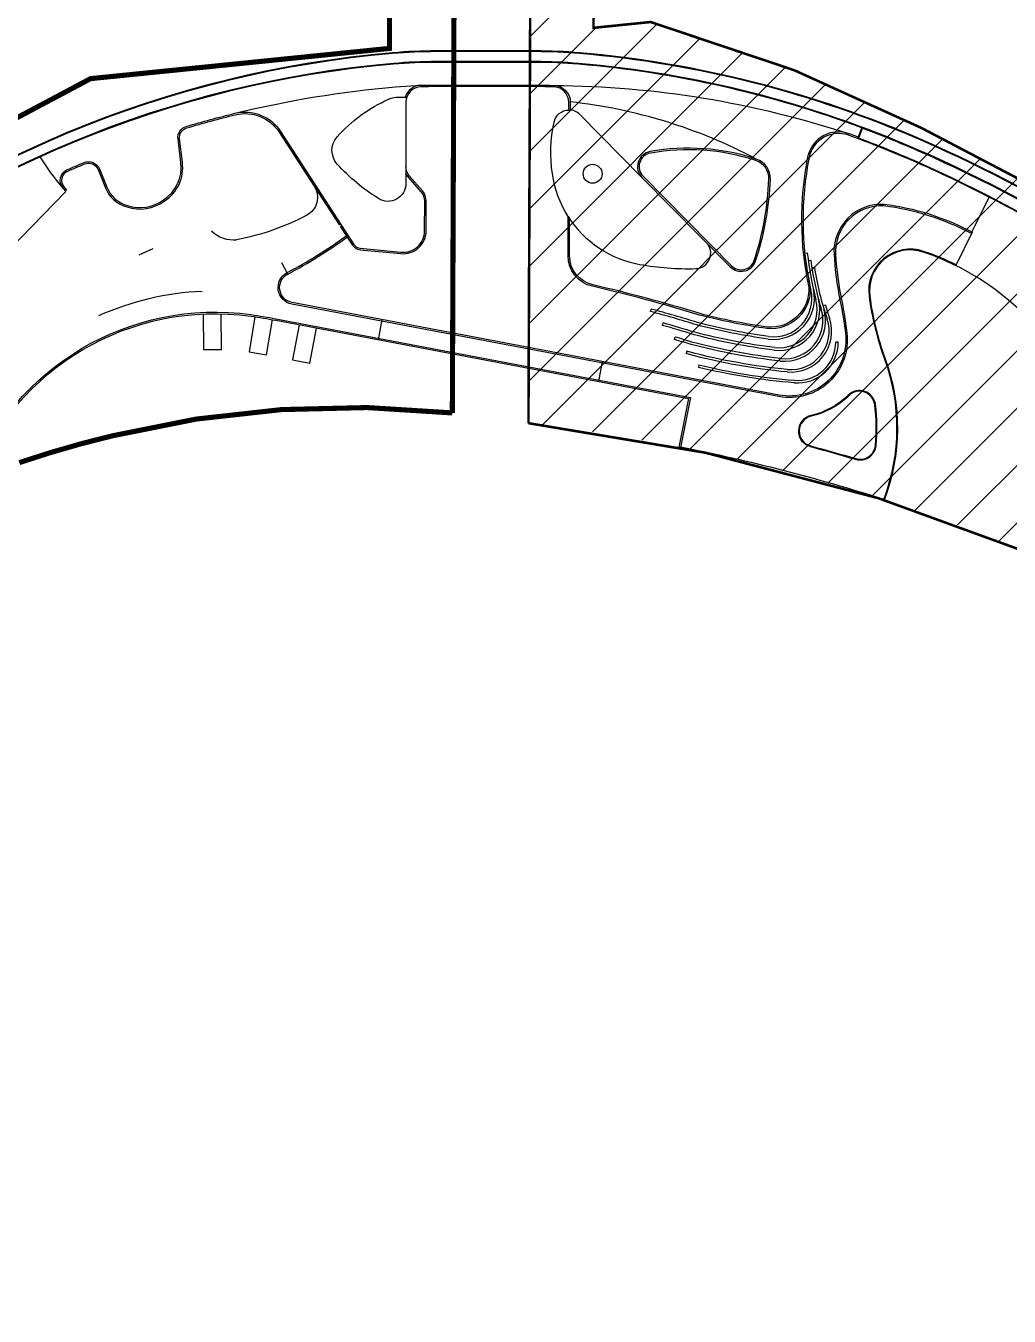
# Model space of a CAD drawing. Extents: x 216 to 1057, y -885 to -291.
# Drawn here: x 1010.6 to 1015.8, y -657.6 to -650.77 of the extents above; entities that cross this region are included whole.
import ezdxf

# ---------------------------------------------------------------- set-up
doc = ezdxf.new("R2010")
doc.units = 0
doc.header["$LTSCALE"] = 1000
doc.header["$MEASUREMENT"] = 0
doc.linetypes.add('ACAD_ISO05W100', pattern=[34, 24, -3, 0.5, -3, 0.5, -3])
doc.layers.get('0').update_dxf_attribs({"linetype": 'CONTINUOUS'})

# ---------------------------------------------------------------- blocks, each defined once
blk = doc.blocks.new('索引图')
h = blk.add_hatch()
h.set_pattern_fill('ANSI31', color=251, scale=5000)
h.set_pattern_definition([(45, (-343244937.3183714, -671142701.8827525), (-5612.66007566822, 5612.660075668221), [])])
edge = h.paths.add_edge_path()
edge.add_arc((1049818.492525518, 988927.8444814682), 11268.47745668729, -106.46898487249467, 20.869026845496478, ccw=False)
edge.add_arc((1034227.327120602, 934348.5360987186), 45494.65063801684, 74.18782831914484, 102.2662090585989)
edge.add_arc((1017308.748115778, 1010607.618821263), 32619.61583907291, 205.5192727609332, 282.8472438422083, ccw=False)
edge.add_arc((970318.7934205532, 989329.7682939768), 18981.44955705814, 22.37249009623707, 59.89109240701482)
edge.add_arc((973851.0683149099, 994213.2476414442), 12999.06104715039, 62.5626908488738, 86.5706189984306)
edge.add_arc((973685.6018460989, 1016437.213779211), 9296.140183171272, 192.5453006417377, 275.8223905356724, ccw=False)
edge.add_arc((954628.9266605377, 1011800.403809547), 10319.96742728737, 14.69315915671661, 56.21285448726997)
edge.add_arc((963307.8783435822, 1025471.954512715), 5881.954347866851, 141.4984705032354, 240.0118543902008, ccw=False)
edge.add_arc((720898.7439210415, 728863.1606520414), 383032.7174504229, 51.62174755896319, 83.16275166104701)
edge.add_line((766498.588312149, 1109171.873185635), (767320.7709230781, 1304087.82815671))
edge.add_line((767320.7709230781, 1304087.82815671), (779879.0813863873, 1304211.404694676))
edge.add_line((779879.0813863873, 1304211.404694676), (779852.6816285849, 1299210.117247462))
edge.add_line((779852.6816285849, 1299210.117247462), (779258.6816285849, 1186680.117247462))
edge.add_line((779258.6816285849, 1186680.117247462), (790471.6816285849, 1187820.117247462))
edge.add_line((790471.6816285849, 1187820.117247462), (818624.6816287041, 1178369.117247462))
edge.add_arc((630802.8489080667, 731309.7587780952), 484911.4463915871, 57.49718364309342, 67.21139541464618, ccw=False)
edge.add_arc((739827.6275250316, 870075.2217220068), 309786.1233966591, 45.5445608235284, 60.713962391380505, ccw=False)
edge.add_line((956787.6816287041, 1091199.117247701), (971748.6816285849, 1075142.117247462))
edge.add_line((971748.6816285849, 1075142.117247462), (1009430.686487854, 1110284.626204967))
edge.add_arc((1197522.213606536, 1278278.664226651), 252191.2357411913, 221.769650180882, 244.6600584270022)
edge.add_line((1089587.389427602, 1050352.156083941), (1090780.86523217, 1053000.297339678))
edge.add_arc((1197268.770765543, 1277806.618627787), 248751.9972100266, 244.6536781972822, 265.7263997386773)
edge.add_arc((1201333.314876676, 1357659.494674325), 328691.2112409968, 266.0571351428887, 271.4097181925721)
edge.add_line((1209419.691130519, 1029067.767958403), (1238585.251038492, 1029378.617993832))
edge.add_line((1238585.251038492, 1029378.617993832), (1238561.991430461, 1031551.957717061))
edge.add_arc((1239356.309545994, 1019474.848311663), 12103.20258686207, 8.016353120808219, 93.76295523009452, ccw=False)
edge.add_line((1251341.243343234, 1021162.709305406), (1253081.713863254, 1010715.869194388))
edge.add_line((1253081.713863254, 1010715.869194388), (1248614.709583282, 1009971.654754519))
edge.add_line((1248614.709583282, 1009971.654754519), (1252120.73588258, 988777.8845130205))
edge.add_arc((1102683.831081092, 173834.3783015013), 828531.4157187846, 79.60906109770198, 83.66670353903916)
edge.add_arc((1180181.417539537, 872078.2570126057), 126000.0000052878, 83.66670353939249, 93.82950307372903)
edge.add_arc((1113126.581506252, 1873836.535728216), 878000.0000000453, 270.229189137843, 273.8295030740768, ccw=False)
edge.add_arc((1115786.644278288, 1208841.85583353), 212999.9998329859, 265.8623730915656, 270.2291891386719, ccw=False)
edge.add_arc((1086014.482421875, 797288.8268874884), 199628.4980392108, 85.86237309329262, 93.15798984370933)
edge.add_arc((1077220.641407013, 956674.9170763493), 40000.00000241262, 93.15798984428041, 114.9497272338299)
at = {"color": 251}
for p, q in [((702712.2409939766, 1130588.757874608), (702788.0544998646, 1123589.16843605)), ((706287.849219203, 1123627.075188994), (706212.0357133746, 1130626.664627433)), ((712842.6849271059, 1130041.023133516), (711697.3931364417, 1123135.351065278)), ((715150.2291705012, 1122562.705169916), (716295.5209610462, 1129468.377238274)), ((721499.9519209862, 1128485.525144339), (720195.0091432929, 1121608.234664321)), ((723633.654383421, 1120955.763275504), (724938.5971609354, 1127833.053755522)), ((702788.0544998646, 1123589.16843605), (706287.849219203, 1123627.075188994)), ((711697.3931364417, 1123135.351065278), (715150.2291705012, 1122562.705169916)), ((720195.0091432929, 1121608.234664321), (723633.654383421, 1120955.763275504))]:
    blk.add_line(p, q, dxfattribs=at)
at = {"color": 1, "linetype": 'ACAD_ISO05W100', "ltscale": 0.03, "const_width": 1000}
for points in [[(666647.1378279924, 1101442.404435515, -0.02396594373874133), (684941.9293399453, 1106707.110543728, -0.0867434143769297), (751570.6600334048, 1111186.669997931), (752364.5898650885, 1303940.656044602)], [(739851.6816285849, 1298772.117247462), (739231.6816285849, 1182643.117247462), (680620.6816285849, 1176719.117247462), (654385.6816287041, 1162776.117247462), (629705.6816285849, 1146261.117247462), (605267.6816285849, 1120015.117247701), (535857.8083173633, 1160401.227604389, -0.01420026844801784), (523665.8598669171, 1131350.187376857, -0.002590491861126297), (521378.2423542142, 1126248.940049648)]]:
    blk.add_lwpolyline(points, format="xyb", dxfattribs=at)
at = {"color": 251, "linetype": 'ACAD_ISO05W100', "ltscale": 0.03, "const_width": 500}
blk.add_lwpolyline([(958704.7106399536, 1029133.680068016, 0.1384991015181123), (766498.588312149, 1109171.873185635), (767320.7709230781, 1304087.82815671), (779879.0813863873, 1304211.404694676), (779852.6816285849, 1299210.117247462), (779258.6816285849, 1186680.117247462), (790471.6816285849, 1187820.117247462), (818624.6816287041, 1178369.117247462, -0.04241164678830221), (891365.6816285849, 1140267.117247462)], format="xyb", dxfattribs=at)
at = {"color": 251}
for points in [[(1016375.437951028, 1102824.904461861), (969741.8851175308, 1057710.662218809, -0.4818206991470801), (964855.8170170784, 1058345.266430855, 0.1548283177842877), (843803.0204826593, 1164503.387272835, 0.08187367446735877), (776512.0391656756, 1181638.096227646, 0.001680698963398093), (776512.0391656756, 1181638.096227646, 0.02149187837066414), (767940.0684645176, 1182006.721999526), (748435.2938690186, 1182006.721999526, 0.02149187836614636), (739863.3231696486, 1181638.096227765, 0.001894232401151912), (739863.3231696486, 1181638.096227765, 0.1552603314565006), (620340.7390226722, 1131945.809722424), (588410.9002167583, 1104938.147261381), (577823.794598937, 1095983.107534766, 0.04955000715648913), (557439.2964587808, 1074948.390152216, 0.1257098452073868), (527497.0370032787, 1008002.628129005, -0.01090929499231327), (526620.2816479802, 1003499.278469563, -0.1409582853814632), (499048.0317943096, 952322.1125030518)], [(964984.1916236877, 1058422.854834437, 0.1548283177843614), (843863.185864985, 1164640.792246461, 0.0818736744683206), (776524.9164376259, 1181787.542458296, 0.001680698963452961), (776524.9164376259, 1181787.542458296, -0.004557581003201547), (776524.9164376259, 1181787.542458296, 0.02149187837061885), (767940.0684645176, 1182156.721999526), (748435.2938690186, 1182156.721999526, 0.02149187836613362), (739850.4458976984, 1181787.542458415, 0.01778836175043757), (739850.4458976984, 1181787.542458415, 0.001894232401165596), (739850.4458976984, 1181787.542458415, 0.1552603314582509), (620243.868367672, 1132060.335161448)], [(831998.9547507167, 1167018.3236202, 0.06780427196497969), (776331.7573578954, 1179545.84899807, 0.001680698963460794), (776331.7573578954, 1179545.84899807, 0.02149187837071562), (767940.0684645176, 1179906.721999526), (748435.2938690186, 1179906.721999526, 0.02149187836608933), (740043.6049770713, 1179545.84899807, 0.001894232401170337), (740043.6049770713, 1179545.84899807, 0.1552603314535122), (621696.92819345, 1130342.45357585), (579179.9837697148, 1094379.751388073, 0.1196672096917716), (538545.7384477854, 1038709.450713038, 0.05551946195355065), (529566.5990460515, 1007646.379688978, -0.01298191219247465), (528479.8439725637, 1002185.157346606, -0.172937511530178), (489918.1182112694, 941339.8747204542, 0.02236631772471928), (481476.5572787523, 934111.1465265751)], [(988777.5201740861, 1028738.504468799, -0.1025609221818195), (967325.8593652844, 1050241.750565052, 0.1627953229228013), (843020.8705124259, 1162717.122616053), (843020.8705124259, 1162717.122616053, 0.0818736744678393), (776344.6346299052, 1179695.29522872, 0.001680698963445967), (776344.6346299052, 1179695.29522872, 0.02149187837067108), (767940.0684645176, 1180056.721999526), (748435.2938690186, 1180056.721999526, 0.02149187836607641), (740030.727705121, 1179695.29522872, 0.001894232401185317), (740030.727705121, 1179695.29522872, 0.1552603314550773), (621600.0575383902, 1130456.979014874), (579083.113114655, 1094494.276827097, 0.1196672096917234), (538407.1345726252, 1038766.800218582)], [(708933.9537170529, 1169928.04533112, -0.03862149629504096), (740425.6307117939, 1175112.277487636, -0.001894232401144963), (740425.6307117939, 1175112.277487636, -0.02149187836609182), (748435.2938690186, 1175456.721999526), (767940.0684645772, 1175456.721999526, -0.009647144924587752), (771539.3778922558, 1175387.269416451, -0.4029562131909866), (774712.0711280107, 1172089.725938559), (774712.0711280107, 1170558.553086519)], [(745373.6703294516, 1175406.475142956, 0.3187609015078998), (742332.9406790137, 1173095.005597115)], [(774262.0711280107, 1149721.56493628, -0.1066458899100289), (771196.6256434321, 1158031.716497421, -0.08626684863232212), (771513.2404737473, 1168175.63102293, -0.3521510697542806), (774412.0711280107, 1170569.636481524), (774412.0711280107, 1172089.725938678, 0.4029562131846882), (771527.8045500517, 1175087.492736697, 0.009647144924849619), (767940.0684645772, 1175156.721999526), (748435.2938690186, 1175156.721999526, 0.008205364403002813), (745383.5147781372, 1175106.636708379, 0.4041068049424975), (742481.9641724825, 1172113.67871809), (742459.236227572, 1159548.389056325)], [(771539.3778922558, 1175387.269416451, -0.07813356923562421), (829379.7462107539, 1165902.618775487)], [(742459.236227572, 1159548.389056325), (742453.0878456831, 1156149.216778636, -0.5886863181062201), (737096.1699370146, 1153188.758651853, -0.06878993982180934), (729007.5728846192, 1159954.980672002, -0.3817779420290081), (728968.0080797672, 1165286.209494233, -0.1092633593769486), (739078.5693152547, 1172675.867219567, -0.1041997769106563), (741096.65877074, 1173097.24177134), (742625.0941776633, 1173094.477152824)], [(811187.9359396696, 1160952.91593802, 0.0956132890701293), (774712.0711280107, 1172146.175436854, 4.343179759144792)], [(675762.4608976841, 1154620.318204403, -0.003142837705574708), (675193.6033811569, 1155301.413669944, -0.4992359377123367), (676055.0893361568, 1158875.681728721, -0.004321849986849822), (679350.0476401448, 1160267.086063504, -0.4156718710826949), (682357.2622674108, 1159006.407510042), (683804.9397845864, 1155443.5497123, 0.2328331842336912), (687851.1996619105, 1151842.906934023, 0.2450680383314308), (694892.910006702, 1152962.250962257, 0.2967216732462499), (698324.1300727129, 1160276.876260042), (697771.1962839365, 1164868.71037066, -0.3657474949733253), (699401.2014319897, 1167348.889835954, -0.01193439095422662), (708933.9537170529, 1169928.04533112, -0.319059871181997), (717871.678793788, 1166385.780434489), (717871.678793788, 1166385.780434489), (732253.3092421293, 1144230.387199759, 0.229212236880612), (733520.0814278126, 1143463.456775188), (741500.4436784387, 1142713.05141139, 0.4444640324359971), (746136.3461589217, 1146882.772292852), (746146.9118414521, 1152724.149852753, 0.1820377447935721), (745479.5393295288, 1154506.234571695), (742974.9142364264, 1157370.828122616, -0.07276915370314252), (742456.7495592833, 1158173.618597865, -0.07276915370314252)], [(675991.501329422, 1154814.071864009, -0.003142837705559221), (675425.0613877177, 1155492.272757292, -0.4992359377131692), (676174.1796094179, 1158600.331938863, -0.004321849986941578), (679464.3603035808, 1159989.718770981, -0.4156718710875625), (682079.3295449018, 1158893.476550102), (683527.0070622563, 1155330.618751764, 0.2325027171494577), (687763.5017210245, 1151555.903324485, 0.2443932564393338), (695061.6500918269, 1152713.904133201, 0.2961833339605588), (698621.6510464549, 1160315.46081984), (698069.0446259975, 1164904.576303124, -0.3657474949804823), (699486.4404069185, 1167061.254099131, -0.01193439095421591), (709005.3704317212, 1169636.669881105, -0.3190598711829549), (717620.0452045202, 1166222.438655496), (724492.1072853208, 1155635.79231751, -0.4405171383736708), (723008.1800304651, 1149922.5573982, -0.07606258043684798), (709263.8612186313, 1145138.431779742)], [(788753.5842289925, 1157359.891433716), (776585.7639659047, 1169678.143083215, 0.203925483116189), (774412.0711280107, 1170569.636481524)], [(831178.6655343771, 1165242.959426045, 0.002287563835126299), (829379.7462107539, 1165902.618775487, 0.458677968233478), (821258.4226557612, 1161325.734876871, 0.1034985827370573), (821482.2143955231, 1135772.823319316, -0.4517536931920518), (813368.7362898588, 1128016.464434505, -0.03018933418347135), (800148.4627068043, 1130656.579553366, 0.01756831199305344), (779097.6597477794, 1136296.089805722, -0.3492920175042518), (774562.0711280704, 1141996.512835979), (774562.0711280107, 1149262.604976296)], [(1075059.231250346, 1000971.140857577), (1074723.299150646, 1001319.202730536, 0.2387013070875845), (1058383.217026472, 1006998.311952353, -0.1982477349039462), (985370.0606487393, 1026209.173926473, -0.1027349101753227), (965360.9101102352, 1049145.600318074), (965360.9101102352, 1049145.600318074, 0.1627871553805987), (842118.3897792697, 1160656.048011303, 0.01398994801638146), (831266.9532885551, 1165050.030932665), (831998.9547506571, 1167018.323620081, -0.013991729021792), (842960.7051302195, 1162579.717642426, -0.1628002207185335), (967197.6073000431, 1050163.796479464, 0.1024376624318129), (988660.2800855637, 1028636.113204479)], [(853479.7736977935, 1146619.832071424), (856863.3548945189, 1153475.644230723, 0.01565632670850513), (842058.2237455845, 1160518.643322945, 0.01645729067245246), (829277.751847744, 1165620.489106894, 0.4586779682246687), (821552.5904157162, 1161266.867832065, 0.1036041739638313), (821780.847098589, 1135811.487257242, -0.4530775792342029), (813335.3563495278, 1127718.231098056, -0.03021950179988431), (800066.3475785851, 1130367.975916624, 0.01757307815778928), (779030.2540342808, 1136003.760419965, -0.3492920175031553), (774262.07112813, 1141996.512835979), (774262.0711280107, 1149721.56493628)], [(675193.6033811569, 1155301.413669944, -0.03621145618084846), (670731.9986024499, 1161382.778467774, -116.0643604382731)], [(790362.8651719093, 1162421.839246392, 0.6042431739687939), (788753.5842289925, 1157359.891433716), (806076.5998659134, 1139822.71046555, 0.5603065583569512), (811059.1361601949, 1140988.821513772, 0.07088702555450559), (813939.3482651114, 1157006.43735218, 0.3342822343269831), (811187.9359396696, 1160952.91593802, 0.1237946897935426), (790362.8652055264, 1162421.839057326)], [(730959.4380710125, 1145672.648060083), (732001.6756513715, 1144067.04542315, 0.2292122368998301), (733491.9958716631, 1143164.774332523), (741470.8582558036, 1142414.510003448, 0.4443602919696683), (746436.3456681371, 1146882.229664087), (746446.9113507271, 1152723.607223988, 0.1820377447866936), (745705.3863374591, 1154703.701351166), (743200.7612408996, 1157568.294906139, -0.1820377467649798), (742459.236227572, 1159548.389056325)], [(853361.7729770541, 1146342.819782972, 0.09152542898361772), (836223.4001863003, 1151754.182515383, 0.4477595426117191), (826724.7797498107, 1142254.271195889, 0.03186690395809572), (827696.060374856, 1134372.543558836, -0.0210354373454827), (828948.8983616829, 1126888.062170029, -0.5086274391994937), (815628.8159765005, 1114390.903512359), (720089.4367770553, 1132519.183711171, -0.7100504939264624), (719168.1298912168, 1138681.8117944, 0.03639895744864072), (730795.8578290343, 1145924.649017215, 0.03639895744864072)], [(853502.5321676135, 1146607.747792602, 0.09157607097218623), (836250.4165921211, 1152053.12833488, 0.4481015014267047), (826425.2906181812, 1142236.776344061, 0.0005502399351196229), (826425.3096910119, 1142236.446751595, 0.03187920851532539), (827401.8522554636, 1134313.788739443, -0.02104445435047343), (828651.1939888597, 1126851.020215631, -0.5086274391990325), (815684.742107749, 1114685.644530654), (720145.3629073501, 1132813.924729586, -0.7100504939227688), (719307.8111929297, 1138416.313896179, 0.03635593763204837), (730959.4380710125, 1145672.648060083, 0.03635593763204837)], [(892296.747281313, 1131505.1386621, 0.03986716890733907), (856863.3548945189, 1153475.644230723, 0.03963515513866551)], [(774262.0711280107, 1149721.56493628, 0.2104371842566932), (788326.6435248852, 1140302.679983377, 0.05001871632195424), (799316.2545951009, 1139473.418231845, 0.6571042413451419), (801376.6600868106, 1144580.755841374)], [(704370.0629697442, 1146909.548971891, 0.2275904715175628), (709263.8612186313, 1145138.431779742, 549737308171.7624)], [(850366.516114831, 1140214.705414653, 0.03328988174583186), (843986.9899160862, 1142860.147218108, 0.5561057357462733), (833294.4335246086, 1134062.154182553, 0.05414525457036542), (836321.5451861024, 1121741.640719175, -0.1792486052075), (836167.290034771, 1094297.364346027, -0.1792486052075)], [(879090.5398465991, 1094873.087218523, 0.3151643716432308), (843938.8748515844, 1142718.073502779, 0.5561057357462769), (833443.1139763594, 1134082.00671947, 0.05414525457035703), (836462.4968422651, 1121792.949886203, -0.1801729313998131), (836257.3352143764, 1094111.648742318)], [(682233.5256716013, 1130259.818060756, -0.09453685541299431), (702510.9692954421, 1135084.25473547, -3.665493099875279)], [(656987.6825230718, 1097872.146585226, -0.3492822944152263), (712098.1528746486, 1130450.634643197, -0.01233378895694083), (716980.2553691268, 1129648.475203872), (798273.0959692001, 1114223.431644201), (796308.4009327292, 1104399.49213922)], [(813532.3406190276, 1125673.303256869, -0.03134604733642429), (799518.6621707678, 1128444.026029229, 0.007688998425095604), (790422.1102624536, 1131076.086494565, 0.007688998425095604)], [(813598.410063386, 1126168.918862462, -0.03132450195837334), (799655.6252295375, 1128925.001187921, 0.007681047255756023), (790553.6811621785, 1131558.465078592)], [(824735.8437339067, 1132305.16131258, 0.01113461512405908), (825540.0829711556, 1129753.0567348, 0.009674876044083668)], [(657367.3613660336, 1098023.32320261, -0.3477645314083284), (712056.8292555809, 1130153.494342089, -0.01233378895701435), (716924.3292500973, 1129353.734183311), (716924.3292500973, 1129353.734183311), (797919.5055624843, 1113985.171422839), (796014.2261952758, 1104458.324305892)], [(814672.5259230733, 1123512.327797532, -0.0344844698125855), (798970.5246955156, 1126520.209282517, 0.005270699454458727), (792784.2488848567, 1128343.515435219, 0.005270699454458727)], [(814732.5438275337, 1124008.712578893, -0.03446340804625684), (799107.5997239947, 1127001.151454091, 0.005262739951618331), (792920.5407271385, 1128824.581474066, 0.005262739951618331)], [(815949.8682929277, 1121856.180100441, -0.0376710858883026), (798559.1267766356, 1125077.433472276, 0.002808326274806156), (795283.9559255838, 1126060.634848237, 0.002808326274806156)], [(815896.0498944521, 1121359.084958673, -0.03769168907411393), (798421.9397628903, 1124596.524237752, 0.002816313574544785), (795142.864372313, 1125580.954571366, 0.002816313574544785)], [(817253.4188153148, 1119713.16849196, -0.0409505680933384), (798010.2132202387, 1123153.845224619, 0.0003987673921206281), (797548.8999370337, 1123294.822107077, 0.0003987673921206281)], [(817205.9531119466, 1119215.426584005, -0.04097073214228116), (797872.9160268307, 1122672.968399525, 0.0004067670405416811), (797403.1286699176, 1122816.543129086, 0.0004067670405416811)], [(818605.4805984497, 1117083.368920922, -0.0390348948531848), (799822.0805787444, 1120115.203668118)], [(796337.7939857244, 1104546.46435082, -0.02685186738394874), (836167.290034771, 1094297.364346027)]]:
    blk.add_lwpolyline(points, format="xyb", dxfattribs=at)
for points in [[(831074.0939245224, 1164961.77483058), (831858.3810058832, 1167070.659316421)], [(662457.2542713284, 1140942.288855553), (675759.7809057832, 1154623.486470103)], [(724492.1072853208, 1155635.79231751), (729432.6283376813, 1148024.750671029)], [(729596.2217659354, 1147772.72939992), (730959.4380710125, 1145672.648060083)], [(853499.4055176377, 1146609.362277389), (850300.5216376781, 1140080.001637459)], [(692839.9392846227, 1143365.743857503), (690115.3488378525, 1142096.458492517)], [(820693.4710575342, 1142520.713089228), (821190.669397831, 1142573.569597721)], [(821367.3918229938, 1141084.016247034), (821863.1554117203, 1141148.965952158)], [(719307.8111929297, 1138416.313896179), (718143.800299406, 1140628.796468139)], [(822076.2503328919, 1139664.179585457), (822570.2697128654, 1139741.282453299)], [(790422.0919070244, 1131076.091586351), (790553.681183815, 1131558.465157986)], [(824735.8437339067, 1132305.16131258), (824255.7339416742, 1132165.538293242)], [(737752.0426846743, 1129473.114807844), (737006.3613781333, 1125543.236013055)], [(792784.2285420299, 1128343.521288395), (792920.540750742, 1128824.581557274)], [(795142.8643664122, 1125580.95455122), (795283.9559213519, 1126060.634834051)], [(797548.899940908, 1123294.822119713), (797403.12868613, 1122816.543182254)], [(827260.805767715, 1125056.483050466), (826760.8057673573, 1125056.483050466)], [(780980.7257020473, 1121270.617347956), (780235.0443955064, 1117340.738553166)], [(799935.430142343, 1120602.208781004), (799822.0805787444, 1120115.203668118)]]:
    blk.add_lwpolyline(points, dxfattribs=at)
for points in [[(790415.3683277965, 1162126.469277382, 0.604243173996931), (788967.0154793262, 1157570.716246009), (806290.0311160684, 1140033.535277724, 0.5603065583440331), (810774.313798964, 1141083.035220742, 0.07088702555444139), (813639.5467330813, 1157017.347960591, 0.334282234334034), (811094.4903320074, 1160667.840652585, 0.1237946897935458)], [(829212.9206382632, 1114670.374659061, -0.1424344274239883), (821929.5201535821, 1110706.093374014, 0.7856759976651324), (821786.1653561592, 1104586.707216024, -0.005928103274648716), (830666.1766575575, 1102089.051979303, 0.4710286287025816), (834690.4530174136, 1104809.05482316, 0.056506517289627), (834554.9324198365, 1112841.7380445, 0.6208535009771092)], [(829318.5632541776, 1114563.886924028, -0.1424344274222888), (821961.593067646, 1110559.562393785, 0.7856759976885308), (821825.0646891594, 1104731.575576663, -0.005928103274619325), (830708.4998714328, 1102232.95731473, 0.471028628701412), (834541.1440237164, 1104823.436213613, 0.0565065172895915), (834406.1935223341, 1112822.328243494, 0.620853500971639)]]:
    blk.add_lwpolyline(points, format="xyb", close=True, dxfattribs=at)
blk.add_circle((779090.0028890371, 1158070.486656547), 1850, dxfattribs=at)
for centre, radius, start, end in [((882431.9997575283, 1149084.055724382), 62086.41874493042, 186.0682476189236, 192.8541588426302), ((882431.9997404218, 1149084.055721641), 61586.4187276794, 186.0682476189236, 194.7843359784375), ((882431.9997873902, 1149084.055728912), 61086.41877512046, 187.4637779216052, 196.7544474301799), ((882431.9997681379, 1149084.055725932), 60586.41875564478, 188.8707311225822, 198.7669752086252), ((814589.4516928792, 1133603.153107285), 7999.999999933431, 262.4067941862893, 12.8541588426302), ((814589.4517349601, 1133603.152922988), 7500.000000048444, 262.406790801141, 12.8541588426302), ((815632.8121692538, 1131454.484187365), 8000.000000049307, 263.1058333848814, 14.78433597843753), ((815632.8121287227, 1131454.484341621), 7499.999999886754, 263.1058333848814, 14.78433597843753), ((816757.1442120075, 1129312.606982589), 7999.99999994225, 263.820894503079, 16.75444743017984), ((816757.1442026496, 1129312.607013345), 7500.000000032879, 263.820894503079, 16.75444743017984), ((817965.4041390419, 1127179.296724439), 8000.000000011827, 264.5526308909656, 18.76697520862523), ((817965.4041985273, 1127179.296548247), 7500.000000023209, 264.5526308909656, 18.76697520862523), ((819260.8057676554, 1125056.483050466), 8000.000000040029, 265.3017821881507, 0), ((819260.805767417, 1125056.483050942), 7500.000000201986, 265.3017821881507, 0), ((828601.6787674427, 1238714.756877065), 121541.4622739473, 256.3579308251751, 265.30174078527)]:
    blk.add_arc(centre, radius, start, end, dxfattribs=at)

msp = doc.modelspace()

# ---------------------------------------------------------------- block references
at = {"xscale": 2.700000000000001e-05, "yscale": 2.700000000000001e-05, "zscale": 2.700000000000001e-05}
msp.add_blockref('索引图', (992.5635139495978, -682.8226928765148), dxfattribs=at)

doc.saveas('drawing.dxf')
